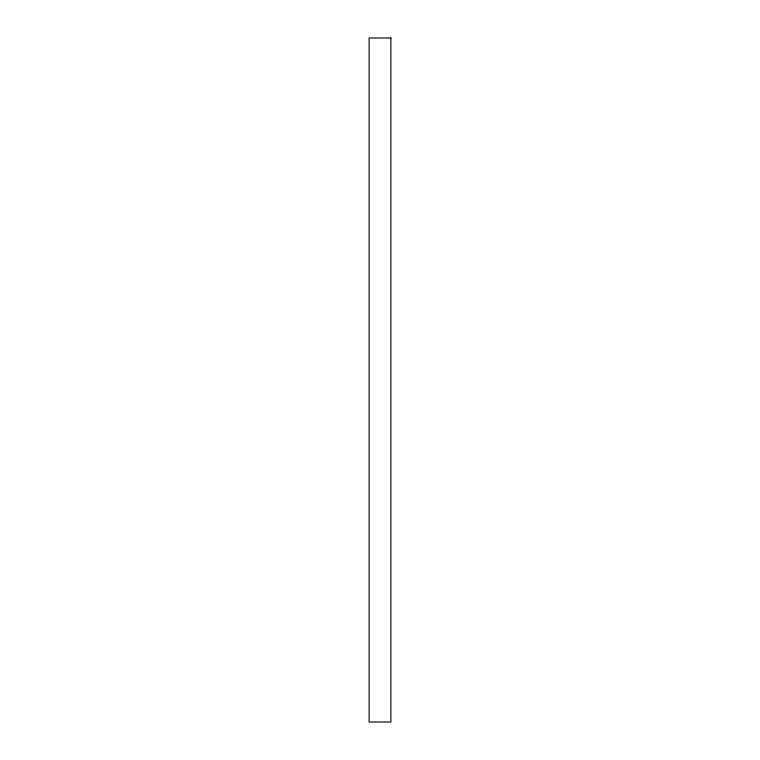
<?xml version="1.0" encoding="UTF-8"?>
<svg xmlns="http://www.w3.org/2000/svg" width="760" height="760" viewBox="0 0 760 760"><rect width="100%" height="100%" fill="white"/><g stroke="black" fill="none" stroke-linecap="round" stroke-linejoin="round"><path stroke-width="1.14" d="M390.877 38L369.123 38L369.123 722L390.877 722L390.877 38"/></g></svg>
